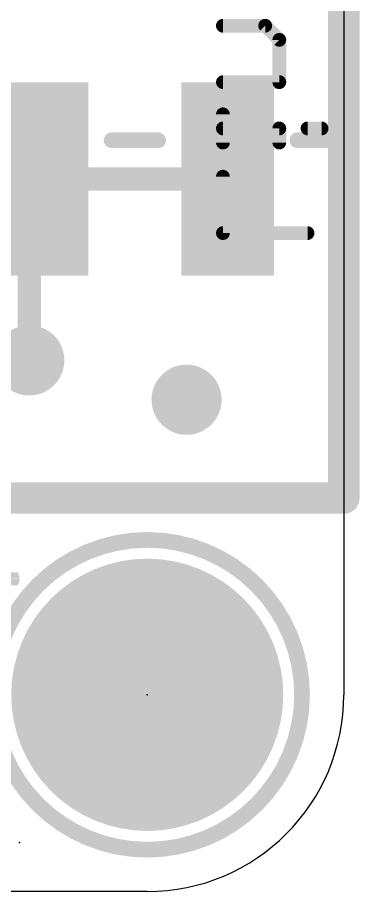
# Model space of a CAD drawing. Extents: x -0.1 to 38.3, y -0.1 to 25.5.
# Drawn here: x 33.88 to 38.3, y 0 to 11.29 of the extents above; entities that cross this region are included whole.
import ezdxf

# ---------------------------------------------------------------- set-up
doc = ezdxf.new("R2010")
doc.units = 0
for name, color, linetype in [('1', 12, 'CONTINUOUS'), ('16', 132, 'CONTINUOUS'), ('17', 110, 'CONTINUOUS'), ('18', 110, 'CONTINUOUS'), ('20', 53, 'CONTINUOUS'), ('21', 40, 'CONTINUOUS'), ('22', 6, 'CONTINUOUS'), ('23', 53, 'CONTINUOUS'), ('24', 53, 'CONTINUOUS')]:
    doc.layers.add(name, color=color, linetype=linetype)

# ---------------------------------------------------------------- blocks, each defined once
blk = doc.blocks.new('RECT')
blk.add_solid([(-0.5, -0.5), (0.5, -0.5), (-0.5, 0.5), (0.5, 0.5)])
blk = doc.blocks.new('ROUNDP')
at = {"const_width": 0.5}
blk.add_lwpolyline([(0, -0.25, 1), (0, 0.25, 1), (0, -0.25)], format="xyb", dxfattribs=at)
blk = doc.blocks.new('ROUNDV')
at = {"const_width": 0.5}
blk.add_lwpolyline([(0, -0.25, 1), (0, 0.25, 1), (0, -0.25)], format="xyb", dxfattribs=at)

msp = doc.modelspace()

# ---------------------------------------------------------------- linework, layer by layer
at = {"layer": '1'}
for points, const_width in [([(38.1, 21.336), (38.1, 5.08)], 0.4064), ([(36.6, 9.2), (33.8, 9.2)], 0.3048), ([(33.8, 9.2), (34.036, 8.964)], 0.3048), ([(34.036, 8.964), (34.036, 6.858)], 0.3048), ([(38.1, 5.08), (15.24, 5.08)], 0.4064)]:
    msp.add_lwpolyline(points, dxfattribs=dict(at, const_width=const_width))
for points, const_width in [([(33.8539, 9.2539, 1), (33.7461, 9.1461)], 0.1524), ([(36.6, 9.1238, 1), (36.6, 9.2762)], 0.1524), ([(34.1122, 8.964, 1), (33.9598, 8.964)], 0.1524), ([(33.9821, 8.9101, 1), (34.0899, 9.0179)], 0.1524), ([(33.9598, 6.858, 1), (34.1122, 6.858)], 0.1524), ([(38.1, 4.9784, 1), (38.1, 5.1816)], 0.2032), ([(37.9984, 5.08, 1), (38.2016, 5.08)], 0.2032)]:
    msp.add_lwpolyline(points, format="xyb", dxfattribs=dict(at, const_width=const_width))
at = {"layer": '16'}
for points, const_width in [([(38.1, 21.336), (38.1, 5.08)], 0.4064), ([(34.036, 6.858), (31.877, 6.858)], 0.3048), ([(38.1, 5.08), (15.24, 5.08)], 0.4064)]:
    msp.add_lwpolyline(points, dxfattribs=dict(at, const_width=const_width))
for points, const_width in [([(34.036, 6.7818, 1), (34.036, 6.9342)], 0.1524), ([(38.1, 4.9784, 1), (38.1, 5.1816)], 0.2032), ([(37.9984, 5.08, 1), (38.2016, 5.08)], 0.2032)]:
    msp.add_lwpolyline(points, format="xyb", dxfattribs=dict(at, const_width=const_width))
at = {"layer": '20'}
for p, q in [((38.1, 22.86), (38.1, 2.54)), ((35.56, 0), (2.54, 0))]:
    msp.add_line(p, q, dxfattribs=at)
msp.add_arc((35.56, 2.54), 2.54, 270, 0, dxfattribs=at)
at = {"layer": '21', "const_width": 0.2032}
for points in [[(38.1, 9.7), (38.1, 15.7)], [(35.7, 9.7), (35.1, 9.7)], [(38.1, 9.7), (37.5, 9.7)]]:
    msp.add_lwpolyline(points, dxfattribs=at)
at = {"layer": '21'}
for points, const_width in [([(35.1, 9.7508, 1), (35.1, 9.6492)], 0.1016), ([(35.7, 9.6492, 1), (35.7, 9.7508)], 0.1016), ([(37.5, 9.7508, 1), (37.5, 9.6492)], 0.1016), ([(38.0492, 9.7, 1), (38.1508, 9.7)], 0.1016), ([(38.1, 9.6492, 1), (38.1, 9.7508)], 0.1016), ([(35.56, 0.54, 1), (35.56, 4.54, 1), (35.56, 0.54)], 0.2032)]:
    msp.add_lwpolyline(points, format="xyb", dxfattribs=dict(at, const_width=const_width))
at = {"layer": '22', "const_width": 0.1778}
for points in [[(37.0845, 11.1789), (36.5379, 11.1789)], [(37.2667, 10.9967), (37.0845, 11.1789)], [(37.2667, 10.4501), (37.2667, 10.9967)], [(36.5379, 10.4501), (37.2667, 10.4501)], [(36.5379, 9.6705), (36.5379, 10.0349)], [(37.2667, 9.8527), (36.5379, 9.8527)], [(37.2667, 9.6705), (37.2667, 9.8527)], [(37.8132, 9.8527), (37.631, 9.8527)], [(36.5379, 8.5011), (36.5379, 9.2299)], [(37.631, 8.5011), (36.5379, 8.5011)]]:
    msp.add_lwpolyline(points, dxfattribs=at)
at = {"layer": '22', "const_width": 0.0889}
for points in [[(36.5379, 11.2233, 1), (36.5379, 11.1344)], [(37.1159, 11.2103, 1), (37.053, 11.1474)], [(37.0845, 11.1344, 1), (37.0845, 11.2233)], [(37.3111, 10.9967, 1), (37.2222, 10.9967)], [(37.2352, 10.9652, 1), (37.2981, 11.0281)], [(36.5379, 10.4945, 1), (36.5379, 10.4056)], [(37.2667, 10.4056, 1), (37.2667, 10.4945)], [(37.2222, 10.4501, 1), (37.3111, 10.4501)], [(36.5823, 10.0349, 1), (36.4935, 10.0349)], [(36.5379, 9.8971, 1), (36.5379, 9.8082)], [(37.3111, 9.8527, 1), (37.2222, 9.8527)], [(37.2667, 9.8082, 1), (37.2667, 9.8971)], [(37.631, 9.8971, 1), (37.631, 9.8082)], [(37.8132, 9.8082, 1), (37.8132, 9.8971)], [(36.4935, 9.6705, 1), (36.5823, 9.6705)], [(37.2222, 9.6705, 1), (37.3111, 9.6705)], [(36.5823, 9.2299, 1), (36.4935, 9.2299)], [(36.5379, 8.5456, 1), (36.5379, 8.4567)], [(37.631, 8.4567, 1), (37.631, 8.5456)], [(36.4935, 8.5011, 1), (36.5823, 8.5011)]]:
    msp.add_lwpolyline(points, format="xyb", dxfattribs=at)
at = {"layer": '23'}
msp.add_point((35.56, 2.54), dxfattribs=at)
at = {"layer": '24'}
msp.add_point((33.909, 0.635), dxfattribs=at)

# ---------------------------------------------------------------- block references
at = {"layer": '1', "yscale": 2.5, "rotation": 180}
for p, xscale in [((33.8, 9.2), 2), ((36.6, 9.2), 1.2)]:
    msp.add_blockref('RECT', p, dxfattribs=dict(at, xscale=xscale))
at = {"layer": '17', "xscale": 3.516, "yscale": 3.516}
msp.add_blockref('ROUNDP', (35.56, 2.54), dxfattribs=at)
msp.add_blockref('ROUNDP', (35.56, 2.54), dxfattribs=at)
at = {"layer": '18', "xscale": 0.9064, "yscale": 0.9064}
for p in [(34.036, 6.858), (34.036, 6.858), (36.068, 6.35), (36.068, 6.35)]:
    msp.add_blockref('ROUNDV', p, dxfattribs=at)
at = {"layer": '22', "rotation": 180}
for p, xscale, yscale in [((33.0898, 4.064), 1.6307, 0.0076), ((33.0937, 4.0716), 1.6231, 0.0076), ((33.1013, 4.0793), 1.6078, 0.0077), ((33.1051, 4.0869), 1.585, 0.0076), ((33.1089, 4.0945), 1.5774, 0.0076), ((33.1127, 4.1021), 1.5544, 0.0076), ((33.1203, 4.1097), 1.5392, 0.0076), ((33.1279, 4.1174), 1.524, 0.0077), ((33.0175, 3.9573), 1.7449, 0.0076), ((33.0213, 3.9649), 1.7373, 0.0077), ((33.0289, 3.9726), 1.7374, 0.0076), ((33.0327, 3.9802), 1.7298, 0.0076), ((33.0365, 3.9878), 1.7222, 0.0076), ((33.0442, 3.9954), 1.7221, 0.0076), ((33.048, 4.003), 1.7145, 0.0077), ((33.0517, 4.0107), 1.7069, 0.0076), ((33.0594, 4.0183), 1.6917, 0.0076), ((33.0632, 4.0259), 1.684, 0.0076), ((33.0708, 4.0335), 1.684, 0.0076), ((33.0708, 4.0412), 1.6688, 0.0077), ((33.0784, 4.0488), 1.6536, 0.0076), ((33.0823, 4.0564), 1.6459, 0.0076)]:
    msp.add_blockref('RECT', p, dxfattribs=dict(at, xscale=xscale, yscale=yscale))

doc.saveas('drawing.dxf')
